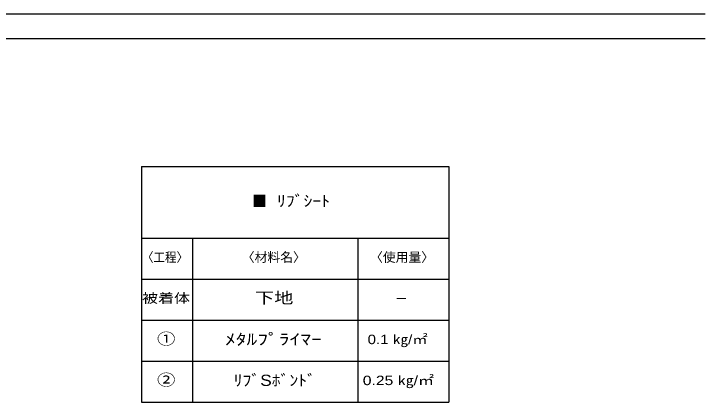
# Model space of a CAD drawing. Units: millimetres, scale not verified. Extents: x -130 to 93, y -86 to 94.
# Drawn here: x -41.5 to 93.5, y -86.3 to -10.5 of the extents above; entities that cross this region are included whole.
import ezdxf
from ezdxf.enums import TextEntityAlignment as Align

# ---------------------------------------------------------------- set-up
doc = ezdxf.new("R2010")
doc.units = ezdxf.units.MM
doc.header["$LTSCALE"] = 0.1
doc.layers.add('0-0_外形線', color=134, linetype='Continuous')
doc.layers.add('0-6_Z_O-文字', color=134, linetype='Continuous')
doc.styles.add('HGPｺﾞｼｯｸM', font='')
doc.styles.get('HGPｺﾞｼｯｸM').set_extended_font_data('HGPｺﾞｼｯｸM')

msp = doc.modelspace()

# ---------------------------------------------------------------- linework, layer by layer
at = {"layer": '0-0_外形線'}
for p, q in [((-60.6568, -10.5418), (93.4957, -10.5418)), ((-60.6568, -15.3418), (93.4957, -15.3418))]:
    msp.add_line(p, q, dxfattribs=at)
at = {"layer": '0-6_Z_O-文字'}
for p, q in [((-16.5379, -40.3062), (43.4621, -40.3062)), ((-16.5379, -40.3062), (-16.5379, -86.3327)), ((43.4621, -40.3062), (43.4621, -86.3327)), ((-16.5379, -54.3327), (43.4621, -54.3327)), ((-16.5379, -62.3327), (43.4621, -62.3327)), ((-16.5379, -70.3327), (43.4621, -70.3327)), ((-16.5379, -78.3327), (43.4621, -78.3327)), ((-16.5379, -86.3327), (43.4621, -86.3327))]:
    msp.add_line(p, q, dxfattribs=at)
at = {"layer": '0-6_Z_O-文字', "color": 1}
for p, q in [((-6.6087, -54.3327), (-6.6087, -86.3327)), ((25.6757, -54.3327), (25.6757, -86.3327))]:
    msp.add_line(p, q, dxfattribs=at)

# ---------------------------------------------------------------- texts
at = {"layer": '0-6_Z_O-文字', "color": 3, "style": 'HGPｺﾞｼｯｸM', "width": 0.95}
msp.add_text('■', height=2.199, dxfattribs=at).set_placement((5.0789, -48.8118), align=Align.BOTTOM_LEFT)
at = {"layer": '0-6_Z_O-文字', "style": 'HGPｺﾞｼｯｸM'}
for s, height, width, p in [(' ﾘﾌﾞｼｰﾄ', 2.199, 1.15, (8.9774, -48.8118)), ('〈工程〉', 1.833, 0.9, (-16.44, -59.5002)), ('下地', 2.199, 1.25, (5.6198, -67.7261)), ('被着体', 1.833, 1.25, (-16.4273, -67.5002)), ('①', 2.199, 1.2, (-13.5073, -75.7337)), ('ﾒﾀﾙﾌﾟﾗｲﾏｰ', 2.199, 1.4, (-0.2355, -75.8174)), ('0.1 ㎏/㎡', 1.833, 1.2, (27.6019, -75.551)), ('②', 2.199, 1.2, (-13.5073, -83.7337)), ('ﾘﾌﾞSﾎﾞﾝﾄﾞ', 2.199, 1.15, (1.4548, -83.8251)), ('0.25 ㎏/㎡', 1.833, 1.25, (26.6565, -83.551))]:
    msp.add_text(s, height=height, dxfattribs=dict(at, width=width)).set_placement(p, align=Align.BOTTOM_LEFT)
for s, p in [('〈材料名〉', (3.0424, -59.5002)), ('〈使用量〉', (28.0778, -59.5002)), ('－', (32.9509, -67.5827))]:
    msp.add_text(s, height=1.833, dxfattribs=at).set_placement(p, align=Align.BOTTOM_LEFT)

doc.saveas('drawing.dxf')
